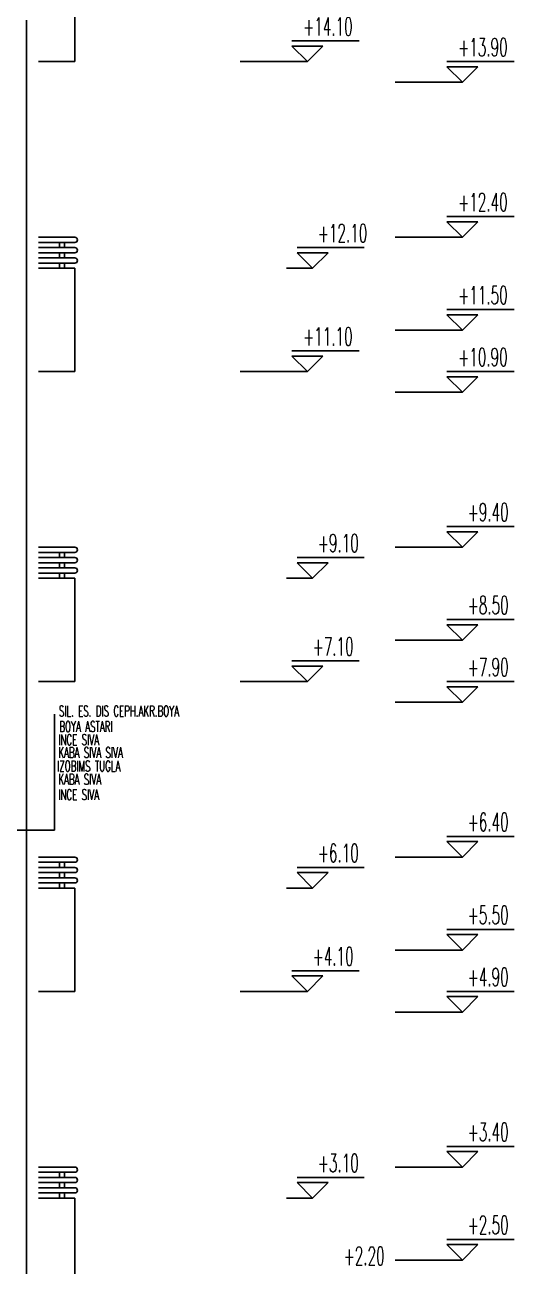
# Model space of a CAD drawing. Extents: x 78 to 306, y -397 to 18.
# Drawn here: x 278.3194 to 278.4141, y -396.8097 to -396.5694 of the extents above; entities that cross this region are included whole.
import ezdxf

# ---------------------------------------------------------------- set-up
doc = ezdxf.new("R2010")
doc.units = 0
doc.header["$LTSCALE"] = 0.5
doc.header["$MEASUREMENT"] = 0
for name, color, linetype in [('OLCU', 31, 'CONTINUOUS'), ('SIVA', 7, 'CONTINUOUS'), ('TARAMA', 8, 'CONTINUOUS'), ('YESIL', 73, 'CONTINUOUS')]:
    doc.layers.add(name, color=color, linetype=linetype)
doc.styles.add('OLCU', font='romans.shx', dxfattribs={"width": 0.6, "height": 0.125})

msp = doc.modelspace()

# ---------------------------------------------------------------- linework, layer by layer
at = {"layer": 'OLCU'}
for p, q in [((278.37114, -396.57256), (278.38414, -396.57256)), ((278.37414, -396.57656), (278.37114, -396.57356)), ((278.37114, -396.57356), (278.37714, -396.57356)), ((278.37414, -396.57656), (278.37714, -396.57356)), ((278.36114, -396.57656), (278.37414, -396.57656)), ((278.40114, -396.57656), (278.41414, -396.57656)), ((278.40414, -396.58056), (278.40114, -396.57756)), ((278.40114, -396.57756), (278.40714, -396.57756)), ((278.40414, -396.58056), (278.40714, -396.57756)), ((278.39114, -396.58056), (278.40414, -396.58056)), ((278.40114, -396.60656), (278.41414, -396.60656)), ((278.40414, -396.61056), (278.40114, -396.60756)), ((278.40114, -396.60756), (278.40714, -396.60756)), ((278.40414, -396.61056), (278.40714, -396.60756)), ((278.39114, -396.61056), (278.40414, -396.61056)), ((278.37214, -396.61256), (278.38514, -396.61256)), ((278.37514, -396.61656), (278.37214, -396.61356)), ((278.37214, -396.61356), (278.37814, -396.61356)), ((278.37514, -396.61656), (278.37814, -396.61356)), ((278.37006, -396.61656), (278.37514, -396.61656)), ((278.40114, -396.62456), (278.41414, -396.62456)), ((278.40414, -396.62856), (278.40114, -396.62556)), ((278.40114, -396.62556), (278.40714, -396.62556)), ((278.40414, -396.62856), (278.40714, -396.62556)), ((278.39114, -396.62856), (278.40414, -396.62856)), ((278.37114, -396.63256), (278.38414, -396.63256)), ((278.37414, -396.63656), (278.37114, -396.63356)), ((278.37114, -396.63356), (278.37714, -396.63356)), ((278.37414, -396.63656), (278.37714, -396.63356)), ((278.36114, -396.63656), (278.37414, -396.63656)), ((278.40114, -396.63656), (278.41414, -396.63656)), ((278.40414, -396.64056), (278.40114, -396.63756)), ((278.40114, -396.63756), (278.40714, -396.63756)), ((278.40414, -396.64056), (278.40714, -396.63756)), ((278.39114, -396.64056), (278.40414, -396.64056)), ((278.40114, -396.66656), (278.41414, -396.66656)), ((278.40414, -396.67056), (278.40114, -396.66756)), ((278.40114, -396.66756), (278.40714, -396.66756)), ((278.40414, -396.67056), (278.40714, -396.66756)), ((278.39114, -396.67056), (278.40414, -396.67056)), ((278.37214, -396.67256), (278.38514, -396.67256)), ((278.37514, -396.67656), (278.37214, -396.67356)), ((278.37214, -396.67356), (278.37814, -396.67356)), ((278.37514, -396.67656), (278.37814, -396.67356)), ((278.37006, -396.67656), (278.37514, -396.67656)), ((278.40114, -396.68456), (278.41414, -396.68456)), ((278.40414, -396.68856), (278.40114, -396.68556)), ((278.40114, -396.68556), (278.40714, -396.68556)), ((278.40414, -396.68856), (278.40714, -396.68556)), ((278.39114, -396.68856), (278.40414, -396.68856)), ((278.37114, -396.69256), (278.38414, -396.69256)), ((278.37414, -396.69656), (278.37114, -396.69356)), ((278.37114, -396.69356), (278.37714, -396.69356)), ((278.37414, -396.69656), (278.37714, -396.69356)), ((278.36114, -396.69656), (278.37414, -396.69656)), ((278.40114, -396.69656), (278.41414, -396.69656)), ((278.40414, -396.70056), (278.40114, -396.69756)), ((278.40114, -396.69756), (278.40714, -396.69756)), ((278.40414, -396.70056), (278.40714, -396.69756)), ((278.39114, -396.70056), (278.40414, -396.70056)), ((278.40114, -396.72656), (278.41414, -396.72656)), ((278.40414, -396.73056), (278.40114, -396.72756)), ((278.40114, -396.72756), (278.40714, -396.72756)), ((278.40414, -396.73056), (278.40714, -396.72756)), ((278.39114, -396.73056), (278.40414, -396.73056)), ((278.37214, -396.73256), (278.38514, -396.73256)), ((278.37514, -396.73656), (278.37214, -396.73356)), ((278.37214, -396.73356), (278.37814, -396.73356)), ((278.37514, -396.73656), (278.37814, -396.73356)), ((278.37006, -396.73656), (278.37514, -396.73656)), ((278.40114, -396.74456), (278.41414, -396.74456)), ((278.40414, -396.74856), (278.40114, -396.74556)), ((278.40114, -396.74556), (278.40714, -396.74556)), ((278.40414, -396.74856), (278.40714, -396.74556)), ((278.39114, -396.74856), (278.40414, -396.74856)), ((278.37114, -396.75256), (278.38414, -396.75256)), ((278.37414, -396.75656), (278.37114, -396.75356)), ((278.37114, -396.75356), (278.37714, -396.75356)), ((278.37414, -396.75656), (278.37714, -396.75356)), ((278.36114, -396.75656), (278.37414, -396.75656)), ((278.40114, -396.75656), (278.41414, -396.75656)), ((278.40414, -396.76056), (278.40114, -396.75756)), ((278.40114, -396.75756), (278.40714, -396.75756)), ((278.40414, -396.76056), (278.40714, -396.75756)), ((278.39114, -396.76056), (278.40414, -396.76056)), ((278.40114, -396.78656), (278.41414, -396.78656)), ((278.40414, -396.79056), (278.40114, -396.78756)), ((278.40114, -396.78756), (278.40714, -396.78756)), ((278.40414, -396.79056), (278.40714, -396.78756)), ((278.39114, -396.79056), (278.40414, -396.79056)), ((278.37214, -396.79256), (278.38514, -396.79256)), ((278.37514, -396.79656), (278.37214, -396.79356)), ((278.37214, -396.79356), (278.37814, -396.79356)), ((278.37514, -396.79656), (278.37814, -396.79356)), ((278.37006, -396.79656), (278.37514, -396.79656)), ((278.40114, -396.80456), (278.41414, -396.80456)), ((278.40414, -396.80856), (278.40114, -396.80556)), ((278.40114, -396.80556), (278.40714, -396.80556)), ((278.40414, -396.80856), (278.40714, -396.80556)), ((278.39114, -396.80856), (278.40414, -396.80856))]:
    msp.add_line(p, q, dxfattribs=at)
at = {"layer": 'SIVA', "ltscale": 1.4}
for p, q in [((278.31974, -396.56856), (278.31974, -396.62856)), ((278.31974, -396.62856), (278.31974, -396.68856)), ((278.31974, -396.68856), (278.31974, -396.74856)), ((278.31974, -396.74856), (278.31974, -396.80856)), ((278.31974, -396.81556), (278.31974, -396.80856))]:
    msp.add_line(p, q, dxfattribs=at)
at = {"layer": 'TARAMA'}
for p, q in [((278.32914, -396.55656), (278.32914, -396.57656)), ((278.32212, -396.57656), (278.32914, -396.57656)), ((278.32212, -396.61656), (278.32914, -396.61656)), ((278.32914, -396.61656), (278.32914, -396.63656)), ((278.32212, -396.63656), (278.32914, -396.63656)), ((278.32212, -396.67656), (278.32914, -396.67656)), ((278.32914, -396.67656), (278.32914, -396.69656)), ((278.32212, -396.69656), (278.32914, -396.69656)), ((278.32212, -396.73656), (278.32914, -396.73656)), ((278.32914, -396.73656), (278.32914, -396.75656)), ((278.32212, -396.75656), (278.32914, -396.75656)), ((278.32212, -396.79656), (278.32914, -396.79656)), ((278.32914, -396.79656), (278.32914, -396.81456))]:
    msp.add_line(p, q, dxfattribs=at)
at = {"layer": 'TARAMA', "ltscale": 1.4}
for p, q in [((278.32212, -396.61056), (278.32914, -396.61056)), ((278.32212, -396.61156), (278.32914, -396.61156)), ((278.32212, -396.61256), (278.32914, -396.61256)), ((278.32212, -396.61356), (278.32914, -396.61356)), ((278.32614, -396.61156), (278.32614, -396.61256)), ((278.32614, -396.61356), (278.32614, -396.61456)), ((278.32714, -396.61256), (278.32714, -396.61156)), ((278.32714, -396.61456), (278.32714, -396.61356)), ((278.32212, -396.61456), (278.32914, -396.61456)), ((278.32212, -396.61556), (278.32914, -396.61556)), ((278.32614, -396.61556), (278.32614, -396.61656)), ((278.32714, -396.61656), (278.32714, -396.61556)), ((278.32212, -396.67056), (278.32914, -396.67056)), ((278.32212, -396.67156), (278.32914, -396.67156)), ((278.32212, -396.67256), (278.32914, -396.67256)), ((278.32212, -396.67356), (278.32914, -396.67356)), ((278.32614, -396.67156), (278.32614, -396.67256)), ((278.32614, -396.67356), (278.32614, -396.67456)), ((278.32714, -396.67256), (278.32714, -396.67156)), ((278.32714, -396.67456), (278.32714, -396.67356)), ((278.32212, -396.67456), (278.32914, -396.67456)), ((278.32212, -396.67556), (278.32914, -396.67556)), ((278.32614, -396.67556), (278.32614, -396.67656)), ((278.32714, -396.67656), (278.32714, -396.67556)), ((278.32212, -396.73056), (278.32914, -396.73056)), ((278.32212, -396.73156), (278.32914, -396.73156)), ((278.32212, -396.73256), (278.32914, -396.73256)), ((278.32212, -396.73356), (278.32914, -396.73356)), ((278.32614, -396.73156), (278.32614, -396.73256)), ((278.32614, -396.73356), (278.32614, -396.73456)), ((278.32714, -396.73256), (278.32714, -396.73156)), ((278.32714, -396.73456), (278.32714, -396.73356)), ((278.32212, -396.73456), (278.32914, -396.73456)), ((278.32212, -396.73556), (278.32914, -396.73556)), ((278.32614, -396.73556), (278.32614, -396.73656)), ((278.32714, -396.73656), (278.32714, -396.73556)), ((278.32212, -396.79056), (278.32914, -396.79056)), ((278.32212, -396.79156), (278.32914, -396.79156)), ((278.32212, -396.79256), (278.32914, -396.79256)), ((278.32212, -396.79356), (278.32914, -396.79356)), ((278.32614, -396.79156), (278.32614, -396.79256)), ((278.32614, -396.79356), (278.32614, -396.79456)), ((278.32714, -396.79256), (278.32714, -396.79156)), ((278.32714, -396.79456), (278.32714, -396.79356)), ((278.32212, -396.79456), (278.32914, -396.79456)), ((278.32212, -396.79556), (278.32914, -396.79556)), ((278.32614, -396.79556), (278.32614, -396.79656)), ((278.32714, -396.79656), (278.32714, -396.79556))]:
    msp.add_line(p, q, dxfattribs=at)
for centre in [(278.32914, -396.61106), (278.32914, -396.61306), (278.32914, -396.61506), (278.32914, -396.67106), (278.32914, -396.67306), (278.32914, -396.67506), (278.32914, -396.73106), (278.32914, -396.73306), (278.32914, -396.73506), (278.32914, -396.79106), (278.32914, -396.79306), (278.32914, -396.79506)]:
    msp.add_arc(centre, 0.0005, 270, 90, dxfattribs=at)
at = {"layer": 'YESIL'}
for p in [(278.32521, -396.7029), (278.30523, -396.72534)]:
    msp.add_line(p, (278.32521, -396.72534), dxfattribs=at)

# ---------------------------------------------------------------- texts
at = {"layer": 'OLCU', "style": 'OLCU', "width": 0.55}
for s, p in [('+14.10', (278.37331, -396.57151)), ('+13.90', (278.40331, -396.57551)), ('+12.40', (278.40331, -396.60551)), ('+12.10', (278.37615, -396.61151)), ('+11.50', (278.40331, -396.62351)), ('+11.10', (278.37331, -396.63151)), ('+10.90', (278.40331, -396.63551)), ('+9.40', (278.40515, -396.66551)), ('+9.10', (278.37615, -396.67151)), ('+8.50', (278.40515, -396.68351)), ('+7.10', (278.37515, -396.69151)), ('+7.90', (278.40515, -396.69551)), ('+6.40', (278.40515, -396.72551)), ('+6.10', (278.37615, -396.73151)), ('+5.50', (278.40515, -396.74351)), ('+4.10', (278.37515, -396.75151)), ('+4.90', (278.40515, -396.75551)), ('+3.40', (278.40515, -396.78551)), ('+3.10', (278.37615, -396.79151)), ('+2.50', (278.40515, -396.80351)), ('+2.20', (278.38115, -396.80951))]:
    msp.add_text(s, height=0.0035, dxfattribs=at).set_placement(p)
at = {"layer": 'YESIL', "style": 'OLCU', "width": 0.6}
for s, p in [('SIL. ES. DIS CEPH.AKR.BOYA', (278.32603, -396.7033)), ('BOYA ASTARI', (278.32613, -396.7063)), ('INCE SIVA', (278.32592, -396.70885)), ('KABA SIVA SIVA', (278.32592, -396.71132)), ('IZOBIMS TUGLA', (278.3257, -396.71395)), ('KABA SIVA', (278.32592, -396.7165)), ('INCE SIVA', (278.32592, -396.71947))]:
    msp.add_text(s, height=0.00204, dxfattribs=at).set_placement(p)

doc.saveas('drawing.dxf')
